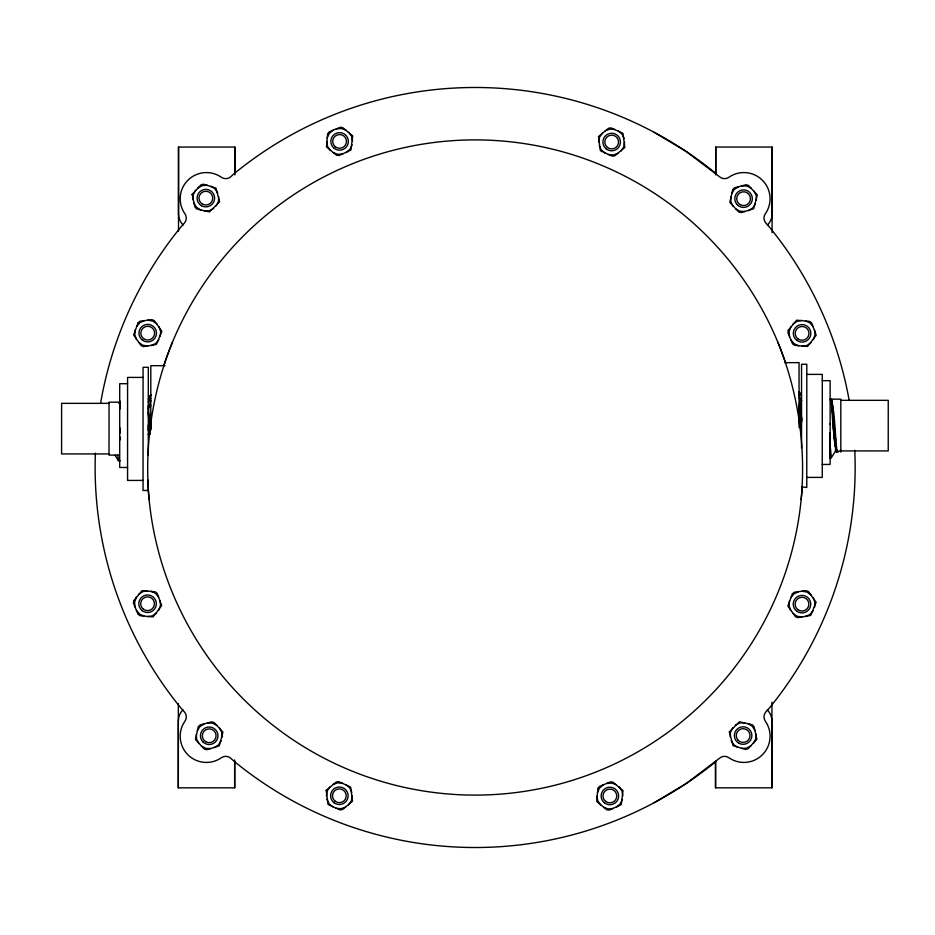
<?xml version="1.0" encoding="UTF-8"?>
<svg xmlns="http://www.w3.org/2000/svg" width="935" height="935" viewBox="0 0 935 935"><rect width="100%" height="100%" fill="white"/><g stroke="black" fill="none" stroke-linecap="round" stroke-linejoin="round"><path stroke-width="1.4" d="M148.291 480.193L148.291 490.489L143.055 490.478L143.067 367.303L148.314 367.303L148.303 455.053M150.792 429.165L150.804 365.678L165.098 365.678M234.673 761.861L234.673 787.819L178.316 787.831L178.351 703.646M178.503 231.214L178.527 147.052L234.872 147.064L234.872 174.915M234.86 173.022L234.872 147.076M771.924 702.197L771.889 787.819L715.544 787.831L715.555 761.85M715.742 173.01L715.742 147.052L772.1 147.064L772.1 213.893A15.72 15.72 0 0 1 767.483 225.008M772.076 232.686L772.1 147.076M799.051 427.47L799.063 362.64L784.769 362.64M801.529 486.901L806.776 487.451L806.8 364.276L801.552 364.264L801.54 448.029M840.81 452.084L840.822 399.163L831.25 399.151L834.032 438.468L836.264 452.084C835.574 434.506 835.002 416.262 831.25 399.151M150.769 430.24L150.792 424.689L148.338 425.016L148.209 430.299M148.116 434.261L149.086 434.202L149.308 424.981L148.162 405.755M831.063 403.967L830.292 398.894L831.776 404.516L833.997 429.294L834.967 429.258L834.745 438.129L834.032 438.468L834.219 420.072M150.804 400.519L148.525 408.279L149.086 434.202M835.703 438.012L835.516 451.056L831.332 457.764L829.661 457.764M832.734 404.726L832.547 419.873M801.155 499.606C806.122 446.182 798.058 391.812 777.803 342.128M831.998 400.425L831.811 411.038L833.482 411.552L833.295 429.399M120.311 403.873L119.563 401.921L119.528 402.529L120.276 401.22M800.851 433.256L801.599 418.342L799.051 391.905M120.089 408.992L119.563 401.921M799.051 398.24L800.115 398.24L799.051 407.66M196.35 734.139L196.584 739.153L198.886 743.617M222.039 737.411L221.805 732.397L219.503 727.944M730.726 197.028L730.96 202.042L733.274 206.506M756.415 200.3L756.181 195.286L753.879 190.833M799.051 394.512L799.051 392.606M119.703 440.315L120.206 438.258M135.213 329.845L134.792 334.847L136.498 339.569M160.247 336.436L160.68 331.434L158.973 326.712M327.11 138.006L329.249 133.46L333.082 130.222M352.098 144.808L349.959 149.355L346.125 152.592M597.395 792.576L599.522 788.03L603.367 784.792M622.371 799.378L620.244 803.925L616.41 807.162M830.128 438.655L830.128 436.902M789.479 600.854L789.058 605.857L790.765 610.567M814.514 607.446L814.946 602.444L813.24 597.722M150.792 422.047L150.009 424.876L150.044 434.261L148.197 412.475M799.051 421.147L800.863 407.181L799.051 407.298M172.472 342.128C152.218 391.812 144.154 446.182 149.109 499.606M148.291 401.875L150.804 395.131M197.262 730.773L199.961 726.542L204.192 723.842M221.139 740.777L218.428 745.008L214.197 747.719M731.637 193.662L734.337 189.431L738.568 186.731M755.515 203.666L752.804 207.897L748.573 210.609M150.804 394.932L149.086 397.936M136.545 326.619L139.782 322.785L144.329 320.647M158.915 339.662L155.677 343.496L151.131 345.634M148.291 399.058L150.804 394.722M136.323 597.325L134.617 602.047L135.049 607.049M158.798 610.169L160.504 605.459L160.084 600.457M790.846 326.923L789.14 331.633L789.561 336.635M813.321 339.767L815.028 335.046L814.607 330.043M790.811 597.629L794.049 593.783L798.595 591.656M813.181 610.672L809.944 614.505L805.397 616.633M149.109 397.878L150.804 395.634M148.536 402.015L150.804 398.392M195.544 190.296L193.241 194.76L193.007 199.774M216.16 205.969L218.463 201.516L218.696 196.502M732.806 727.722L730.504 732.175L730.27 737.189M753.411 743.395L755.725 738.93L755.947 733.917M148.525 408.279L150.792 405.369M138.45 594.555L142.564 591.691L147.508 590.803M602.479 132.91L599.604 137.036L598.716 141.98M156.683 612.939L152.557 615.814L147.625 616.691M620.863 151.143L623.727 147.029L624.615 142.085M330.172 786.662L327.297 790.776L326.42 795.72M792.973 324.153L797.087 321.278L802.031 320.401M348.556 804.895L351.42 800.769L352.308 795.837M811.194 342.537L807.08 345.401L802.137 346.289M835.516 451.056L837.187 450.156L837.935 452.084L840.822 450.156M654.278 802.651L686.267 783.472L719.518 758.262A7.468 7.468 0 0 1 728.821 757.677A26.203 26.203 0 0 0 765.321 721.177A7.503 7.503 0 0 1 765.917 711.862L768.897 708.578A380.019 380.019 0 0 0 854.765 450.284M148.56 416.133L150.792 414.567M198.01 187.83L202.474 185.527L207.488 185.294M213.683 208.435L209.23 210.749L204.216 210.971M735.272 725.256L739.725 722.942L744.751 722.708M750.945 745.861L746.492 748.164L741.478 748.397M119.715 437.767L120.451 437.229M605.237 130.795L609.959 129.088L614.961 129.509M618.093 153.27L613.372 154.976L608.369 154.544M332.942 784.535L337.652 782.829L342.654 783.261M345.786 807.01L341.065 808.717L336.062 808.296M799.051 418.658L801.599 418.342L801.762 421.019M336.308 128.89L341.31 128.469L346.032 130.175M342.9 153.924L337.897 154.357L333.176 152.65M606.593 783.46L611.595 783.039L616.305 784.745M613.185 808.494L608.182 808.927L603.461 807.221M830.128 448.823L830.128 452.891M741.934 185.831L746.948 186.053L751.413 188.367M745.207 211.509L740.193 211.275L735.74 208.972M207.558 722.942L212.572 723.164L217.037 725.478M210.831 748.619L205.817 748.386L201.364 746.083M147.788 320.191L152.732 321.079L156.846 323.942M147.672 346.09L142.739 345.202L138.614 342.327M806.788 374.386L822.286 374.386L822.262 477.399L806.776 477.399M143.067 377.424L127.581 377.413L127.569 480.426L143.055 480.426M822.274 380.662L830.14 380.662L830.128 464.45L822.262 464.45M127.581 383.701L119.715 383.689L119.703 467.477L127.569 467.477M840.822 400.332L888.25 400.332L888.238 450.927L840.822 450.915M109.033 403.347L61.605 403.347L61.593 453.931L109.021 453.942M119.435 455.111L109.021 455.111L109.033 402.179L118.605 402.179L119.341 404.107M115.017 455.193L118.5 460.791L120.171 460.791M802.055 591.2L806.999 592.089L811.112 594.952M801.949 617.088L797.006 616.212L792.88 613.337M805.491 320.857L810.037 322.984L813.263 326.818M798.677 345.833L794.131 343.706L790.905 339.861M150.967 591.259L155.514 593.386L158.751 597.231M144.165 616.235L139.619 614.108L136.381 610.274M210.854 186.194L215.085 188.905L217.785 193.124M200.85 210.071L196.619 207.371L193.907 203.14M748.117 723.62L752.348 726.32L755.048 730.551M738.101 747.497L733.881 744.786L731.17 740.555M618.187 130.842L622.02 134.079L624.159 138.625M605.144 153.211L601.31 149.974L599.171 145.428M345.88 784.594L349.725 787.831L351.852 792.377M332.837 806.963L329.003 803.726L326.876 799.18M654.278 132.349L686.267 151.528L719.494 176.715A7.503 7.503 0 0 0 728.821 177.323A26.203 26.203 0 0 1 765.321 213.823A7.468 7.468 0 0 0 765.905 223.114L768.897 226.422A380.019 380.019 0 0 1 849.179 400.402M830.327 399.502L831.028 400.18M348.79 132.291L351.665 136.416L352.542 141.349M330.406 150.523L327.542 146.409L326.654 141.465M619.075 786.861L621.95 790.987L622.827 795.93M600.691 805.093L597.827 800.979L596.939 796.036M830.128 457.11L830.128 458.477M800.115 398.24L801.786 400.531M800.746 394.839L799.367 392.606L801.459 396.054M829.602 423.602L830.14 424.467M799.051 391.683L800.933 394.932M836.451 445.27L836.965 452.084L835.481 445.457L833.997 429.294M117.752 455.111L118.5 460.791M831.332 457.764L829.848 441.858M830.128 450.974L829.812 443.132M829.801 452.552L830.128 456.338M799.051 405.626L800.664 430.38M149.273 415.806L150.336 428.966M119.715 427.482L120.136 433.057M829.777 438.76L830.128 444.218M829.789 432.987L830.035 437.241M834.745 438.129L834.78 445.983M771.889 787.831L771.889 721.002A15.72 15.72 0 0 0 767.284 709.875M715.742 147.064L715.742 174.915M715.544 761.417L715.544 787.831M234.673 759.968L234.673 787.831M178.527 147.064L178.527 213.893A15.72 15.72 0 0 0 183.131 225.008M178.316 787.831L178.316 721.002A15.72 15.72 0 0 1 182.933 709.875M716.222 761.254A380.019 380.019 0 0 1 234.054 761.254L230.77 758.285A7.503 7.503 0 0 0 221.455 757.677A26.203 26.203 0 0 1 184.955 721.177A7.468 7.468 0 0 0 184.37 711.886L181.378 708.578A380.019 380.019 0 0 1 95.393 453.159M100.594 403.23A380.019 380.019 0 0 1 181.378 226.422L184.347 223.138A7.503 7.503 0 0 0 184.955 213.823A26.203 26.203 0 0 1 221.455 177.323A7.468 7.468 0 0 0 230.758 176.738L234.054 173.746A380.019 380.019 0 0 1 716.222 173.746M802.148 487.065A327.601 327.601 0 0 1 476.534 795.101A327.601 327.601 0 0 1 148.303 489.858M163.742 365.737A327.601 327.601 0 0 1 785.657 363.084M192.096 194.445L194.994 207.184L196.794 208.984L209.534 211.894L219.608 201.82L215.927 188.064L203.433 184.207L200.978 184.861L192.096 194.445M327.659 133.845L326.444 146.865L336.507 155.198L339.031 155.537L350.906 150.079L352.764 135.961L342.701 127.616L340.176 127.289L329.214 131.835L327.659 133.845M597.944 788.415L596.729 801.435L606.792 809.768L609.304 810.107L621.191 804.649L623.049 790.531L612.986 782.186L610.462 781.859L599.487 786.405L597.944 788.415M729.347 731.871L733.04 745.627L745.522 749.484L747.977 748.818L756.871 739.246L753.961 726.495L752.161 724.707L739.421 721.797L729.347 731.871M133.775 600.656L133.436 603.168L137.983 614.143L140.005 615.697L153.013 616.913L161.685 605.611L157.138 593.351L155.128 591.808L142.108 590.593L133.775 600.656M198.337 726.717L195.438 739.468L204.321 749.052L206.775 749.706L219.269 745.849L222.951 732.093L214.068 722.51L211.614 721.855L200.137 724.929L198.337 726.717M326.198 790.32L328.056 804.451L339.943 809.897L342.455 809.57L352.518 801.225L350.66 787.106L338.786 781.648L336.261 781.987L326.198 790.32M598.505 136.58L600.363 150.699L612.238 156.157L614.762 155.818L624.825 147.485L622.967 133.354L611.093 127.908L608.568 128.235L598.505 136.58M732.724 189.618L729.814 202.357L738.697 211.941L741.163 212.596L753.645 208.739L757.327 194.983L748.444 185.399L745.99 184.744L734.513 187.818L732.724 189.618M788.287 330.242L787.96 332.767L792.506 343.741L794.516 345.284L807.536 346.499L816.208 335.197L811.662 322.949L809.64 321.395L796.632 320.179L788.287 330.242M138.158 322.75L133.611 334.999L141.173 345.658L143.522 346.628L156.402 344.442L161.86 331.282L154.298 320.623L151.949 319.653L140.168 321.196L138.158 322.75M792.424 593.748L787.878 606.009L795.44 616.668L797.789 617.638L810.668 615.452L816.126 602.292L808.565 591.633L806.215 590.651L794.434 592.206L792.424 593.748M796.667 611.104A8.766 8.766 0 0 0 810.692 605.296A8.766 8.766 0 0 0 798.642 596.051A8.766 8.766 0 0 0 796.667 611.104M797.812 609.608A6.872 6.872 0 0 0 808.822 605.038A6.872 6.872 0 0 0 799.367 597.792A6.872 6.872 0 0 0 797.812 609.608M737.376 204.87A8.766 8.766 0 0 0 752.044 200.931A8.766 8.766 0 0 0 741.303 190.202A8.766 8.766 0 0 0 737.376 204.87M740.134 204.625A6.872 6.872 0 0 0 750.454 198.664A6.872 6.872 0 0 0 740.134 192.715A6.872 6.872 0 0 0 740.134 204.625M201.469 205.723A8.766 8.766 0 0 0 214.618 198.138A8.766 8.766 0 0 0 201.469 190.541A8.766 8.766 0 0 0 201.469 205.723M202.416 204.087A6.872 6.872 0 0 0 212.724 198.138A6.872 6.872 0 0 0 202.416 192.178A6.872 6.872 0 0 0 202.416 204.087M203 741.981A8.766 8.766 0 0 0 217.668 738.042A8.766 8.766 0 0 0 206.927 727.313A8.766 8.766 0 0 0 203 741.981M205.758 741.736A6.872 6.872 0 0 0 216.078 735.775A6.872 6.872 0 0 0 205.758 729.826A6.872 6.872 0 0 0 205.758 741.736M334.029 802.733A8.766 8.766 0 0 0 348.054 796.924A8.766 8.766 0 0 0 336.004 787.679A8.766 8.766 0 0 0 334.029 802.733M335.174 801.237A6.872 6.872 0 0 0 346.184 796.678A6.872 6.872 0 0 0 336.729 789.421A6.872 6.872 0 0 0 335.174 801.237M604.548 802.931A8.766 8.766 0 0 0 618.573 797.123A8.766 8.766 0 0 0 606.534 787.878A8.766 8.766 0 0 0 604.548 802.931M605.693 801.435A6.872 6.872 0 0 0 616.703 796.877A6.872 6.872 0 0 0 607.259 789.631A6.872 6.872 0 0 0 605.693 801.435M796.749 340.293A8.766 8.766 0 0 0 810.774 334.485A8.766 8.766 0 0 0 798.724 325.24A8.766 8.766 0 0 0 796.749 340.293M797.894 338.797A6.872 6.872 0 0 0 808.904 334.239A6.872 6.872 0 0 0 799.448 326.993A6.872 6.872 0 0 0 797.894 338.797M142.389 340.095A8.766 8.766 0 0 0 156.425 334.286A8.766 8.766 0 0 0 144.376 325.041A8.766 8.766 0 0 0 142.389 340.095M143.546 338.599A6.872 6.872 0 0 0 154.555 334.04A6.872 6.872 0 0 0 145.1 326.783A6.872 6.872 0 0 0 143.546 338.599M142.225 610.707A8.766 8.766 0 0 0 156.262 604.898A8.766 8.766 0 0 0 144.212 595.653A8.766 8.766 0 0 0 142.225 610.707M143.382 609.211A6.872 6.872 0 0 0 154.38 604.653A6.872 6.872 0 0 0 144.937 597.395A6.872 6.872 0 0 0 143.382 609.211M606.324 148.981A8.766 8.766 0 0 0 620.361 143.172A8.766 8.766 0 0 0 608.311 133.927A8.766 8.766 0 0 0 606.324 148.981M607.481 147.485A6.872 6.872 0 0 0 618.491 142.926A6.872 6.872 0 0 0 609.036 135.68A6.872 6.872 0 0 0 607.481 147.485M334.262 148.361A8.766 8.766 0 0 0 348.299 142.552A8.766 8.766 0 0 0 336.249 133.308A8.766 8.766 0 0 0 334.262 148.361M335.42 146.865A6.872 6.872 0 0 0 346.417 142.307A6.872 6.872 0 0 0 336.974 135.049A6.872 6.872 0 0 0 335.42 146.865M738.732 743.15A8.766 8.766 0 0 0 751.88 735.553A8.766 8.766 0 0 0 738.732 727.968A8.766 8.766 0 0 0 738.732 743.15M738.253 740.415A6.872 6.872 0 0 0 749.753 737.329A6.872 6.872 0 0 0 741.326 728.914A6.872 6.872 0 0 0 738.253 740.415"/></g></svg>
